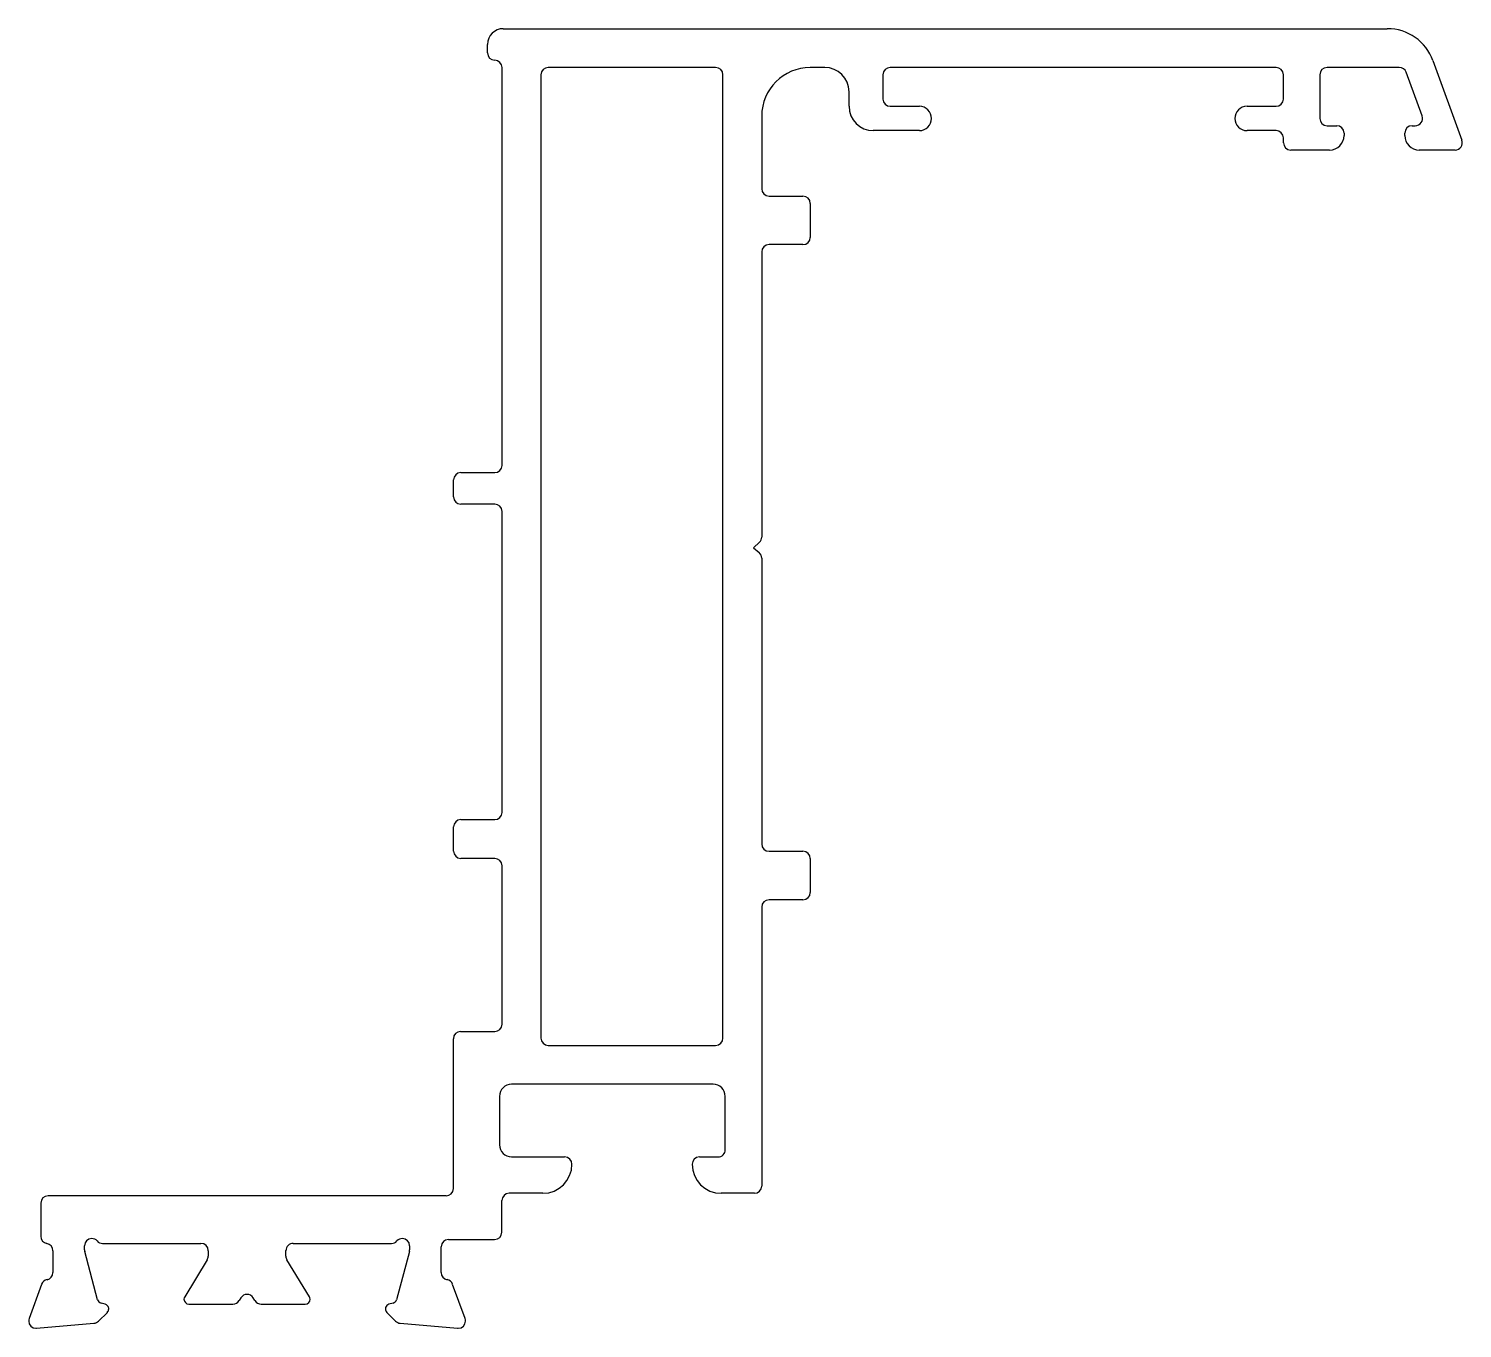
# Model space of a CAD drawing. Extents: x 674 to 733.1, y 416.5 to 470.1.
import ezdxf

# ---------------------------------------------------------------- set-up
doc = ezdxf.new("R2010")
doc.units = 0
doc.layers.get('0').update_dxf_attribs({"linetype": 'CONTINUOUS'})

msp = doc.modelspace()

# ---------------------------------------------------------------- linework, layer by layer
for p, q in [((693.544, 470.085), (729.975, 470.085)), ((692.894, 469.085), (692.894, 469.435)), ((693.197, 468.785), (693.194, 468.785)), ((731.854, 468.769), (733.049, 465.488)), ((693.497, 452.088), (693.497, 468.485)), ((695.097, 468.185), (695.097, 428.485)), ((702.297, 468.485), (695.397, 468.485)), ((702.597, 428.485), (702.597, 468.185)), ((706.794, 468.485), (706.197, 468.485)), ((709.194, 468.185), (709.194, 467.185)), ((725.395, 468.485), (709.494, 468.485)), ((725.695, 467.185), (725.695, 468.185)), ((727.195, 468.185), (727.195, 466.385)), ((730.471, 468.485), (727.495, 468.485)), ((731.408, 466.488), (730.753, 468.288)), ((707.794, 466.885), (707.794, 467.485)), ((709.494, 466.885), (710.694, 466.885)), ((724.195, 466.885), (725.395, 466.885)), ((704.197, 466.485), (704.197, 463.485)), ((710.694, 465.885), (708.794, 465.885)), ((725.395, 465.885), (724.195, 465.885)), ((725.695, 465.385), (725.695, 465.585)), ((727.495, 466.085), (727.895, 466.085)), ((728.195, 465.785), (728.195, 465.685)), ((730.695, 465.685), (730.695, 465.785)), ((730.995, 466.085), (731.126, 466.085)), ((727.595, 465.085), (725.995, 465.085)), ((732.767, 465.085), (731.295, 465.085)), ((704.497, 463.185), (705.897, 463.185)), ((706.197, 462.885), (706.197, 461.485)), ((704.197, 460.885), (704.197, 449.134)), ((705.897, 461.185), (704.497, 461.185)), ((691.497, 450.788), (691.497, 451.488)), ((691.797, 451.788), (693.197, 451.788)), ((693.197, 450.488), (691.797, 450.488)), ((693.497, 437.789), (693.497, 450.188)), ((704.103, 448.917), (703.86, 448.685)), ((703.86, 448.685), (704.088, 448.495)), ((704.197, 448.265), (704.197, 436.485)), ((691.497, 436.189), (691.497, 437.189)), ((691.797, 437.489), (693.197, 437.489)), ((704.497, 436.185), (705.897, 436.185)), ((693.197, 435.889), (691.797, 435.889)), ((693.497, 429.058), (693.497, 435.589)), ((706.197, 435.885), (706.197, 434.485)), ((704.197, 433.885), (704.197, 422.389)), ((705.897, 434.185), (704.497, 434.185)), ((691.49, 422.285), (691.49, 428.458)), ((691.79, 428.758), (693.197, 428.758)), ((695.397, 428.185), (702.297, 428.185)), ((702.193, 426.585), (693.89, 426.585)), ((693.39, 426.085), (693.39, 424.089)), ((702.693, 423.889), (702.693, 426.085)), ((693.89, 423.589), (696.076, 423.589)), ((701.629, 423.589), (702.395, 423.589)), ((691.19, 421.985), (674.789, 421.985)), ((695.176, 422.089), (693.789, 422.089)), ((703.897, 422.089), (702.529, 422.089)), ((674.489, 421.685), (674.489, 420.316)), ((693.489, 420.485), (693.489, 421.789)), ((691.289, 420.185), (693.189, 420.185)), ((674.989, 419.724), (674.989, 418.824)), ((676.289, 419.764), (676.289, 419.924)), ((676.83, 417.704), (676.299, 419.686)), ((677.036, 420.024), (681.089, 420.024)), ((681.389, 419.724), (681.389, 419.503)), ((684.589, 419.503), (684.589, 419.725)), ((684.889, 420.024), (688.942, 420.024)), ((689.679, 419.686), (689.148, 417.704)), ((689.689, 419.924), (689.689, 419.764)), ((690.989, 418.824), (690.989, 419.885)), ((681.345, 419.347), (680.418, 417.828)), ((685.56, 417.828), (684.633, 419.347)), ((674.521, 418.337), (674.007, 416.925)), ((691.972, 416.925), (691.458, 418.337)), ((682.733, 417.782), (682.664, 417.668)), ((683.315, 417.668), (683.245, 417.782)), ((676.867, 416.819), (677.231, 417.183)), ((677.141, 417.517), (676.972, 417.563)), ((680.589, 417.524), (682.407, 417.524)), ((683.571, 417.524), (685.389, 417.524)), ((688.748, 417.183), (689.111, 416.819)), ((689.006, 417.563), (688.837, 417.517)), ((674.315, 416.525), (676.681, 416.732)), ((689.297, 416.732), (691.663, 416.525))]:
    msp.add_line(p, q)
for centre, radius, start, end in [((693.544, 469.435), 0.65, 90, 180), ((729.975, 468.085), 2, 20, 90), ((693.194, 469.085), 0.3, 180, 270), ((693.197, 468.485), 0.3, 0, 90), ((695.397, 468.185), 0.3, 90, 180), ((702.297, 468.185), 0.3, 0, 90), ((706.197, 466.485), 2, 90, 180), ((706.794, 467.485), 1, 0, 90), ((709.494, 468.185), 0.3, 90, 180), ((725.395, 468.185), 0.3, 0, 90), ((727.495, 468.185), 0.3, 90, 180), ((730.471, 468.185), 0.3, 20, 90), ((708.794, 466.885), 1, 180, 270), ((709.494, 467.185), 0.3, 180, 270), ((710.694, 466.385), 0.5, 270, 90), ((724.195, 466.385), 0.5, 90, 270), ((725.395, 467.185), 0.3, 270, 0), ((727.495, 466.385), 0.3, 180, 270), ((731.126, 466.385), 0.3, 270, 20), ((725.395, 465.585), 0.3, 360, 90), ((727.595, 465.685), 0.6, 270, 0), ((727.895, 465.785), 0.3, 0, 90), ((730.995, 465.785), 0.3, 90, 180), ((731.295, 465.685), 0.6, 180, 270), ((725.995, 465.385), 0.3, 180, 270), ((732.767, 465.385), 0.3, 270, 20), ((704.497, 463.485), 0.3, 180, 270), ((705.897, 462.885), 0.3, 0, 90), ((705.897, 461.485), 0.3, 270, 0), ((704.497, 460.885), 0.3, 90, 180), ((693.197, 452.088), 0.3, 270, 0), ((691.797, 451.488), 0.3, 90, 180), ((691.797, 450.788), 0.3, 180, 270), ((693.197, 450.188), 0.3, 0, 90), ((703.897, 449.134), 0.3, 313.57404, 0), ((703.897, 448.265), 0.3, 0, 50.21819), ((693.197, 437.789), 0.3, 270, 0), ((691.797, 437.189), 0.3, 90, 180), ((691.797, 436.189), 0.3, 180, 270), ((704.497, 436.485), 0.3, 180, 270), ((705.897, 435.885), 0.3, 0, 90), ((693.197, 435.589), 0.3, 0, 90), ((705.897, 434.485), 0.3, 270, 0), ((704.497, 433.885), 0.3, 90, 180), ((693.197, 429.058), 0.3, 270, 360), ((691.79, 428.458), 0.3, 90, 180), ((695.397, 428.485), 0.3, 180, 270), ((702.297, 428.485), 0.3, 270, 0), ((693.89, 426.085), 0.5, 90, 180), ((702.193, 426.085), 0.5, 0, 90), ((693.89, 424.089), 0.5, 180, 270), ((696.076, 423.289), 0.3, 360, 90), ((701.629, 423.289), 0.3, 90, 180), ((702.395, 423.887), 0.298, 270, 0.39634), ((695.176, 423.289), 1.2, 270, 0), ((702.529, 423.289), 1.2, 180, 270), ((674.789, 421.685), 0.3, 90, 180), ((691.19, 422.285), 0.3, 270, 0), ((693.789, 421.789), 0.3, 90, 180), ((703.897, 422.389), 0.3, 270, 0), ((674.789, 420.316), 0.3, 180, 260.40593), ((676.589, 419.924), 0.3, 90, 180), ((676.589, 419.924), 0.3, 41.81031, 90), ((677.036, 420.324), 0.3, 221.81031, 270), ((688.942, 420.324), 0.3, 270, 318.18969), ((689.389, 419.924), 0.3, 90, 138.18969), ((689.389, 419.924), 0.3, 360, 90), ((691.289, 419.885), 0.3, 90, 180), ((693.189, 420.485), 0.3, 270, 0), ((674.689, 419.724), 0.3, 0, 80.40593), ((676.589, 419.764), 0.3, 180, 195), ((681.089, 419.724), 0.3, 360, 90), ((681.089, 419.503), 0.3, 328.60449, 0), ((684.889, 419.724), 0.3, 89.95068, 179.9508), ((684.889, 419.503), 0.3, 180, 211.39551), ((689.389, 419.764), 0.3, 345, 360), ((674.803, 418.235), 0.3, 100.90428, 160), ((674.689, 418.824), 0.3, 280.90428, 0), ((691.289, 418.824), 0.3, 180, 259.09572), ((691.176, 418.235), 0.3, 20, 79.09572), ((677.024, 417.756), 0.2, 195, 255), ((680.589, 417.724), 0.2, 148.60449, 180), ((680.589, 417.724), 0.2, 180, 270), ((682.989, 417.625), 0.3, 31.39551, 148.60449), ((685.389, 417.724), 0.2, 270, 360), ((685.389, 417.724), 0.2, 0, 31.39551), ((688.955, 417.756), 0.2, 285, 345), ((677.089, 417.324), 0.2, 15, 75), ((677.089, 417.324), 0.2, 315, 0), ((677.089, 417.324), 0.2, 0, 15), ((682.407, 417.824), 0.3, 270, 328.60449), ((683.571, 417.824), 0.3, 211.39551, 270), ((688.889, 417.324), 0.2, 165, 180), ((688.889, 417.324), 0.2, 180, 225), ((688.889, 417.324), 0.2, 105, 165), ((674.27, 416.827), 0.281, 159.71969, 180.66397), ((674.289, 416.824), 0.3, 180, 270), ((674.289, 416.824), 0.3, 270, 275), ((676.655, 417.031), 0.3, 275, 315), ((689.324, 417.031), 0.3, 225, 265), ((691.689, 416.824), 0.3, 265, 270), ((691.689, 416.824), 0.3, 270, 360), ((691.708, 416.827), 0.281, 359.33603, 20.28031)]:
    msp.add_arc(centre, radius, start, end)

doc.saveas('drawing.dxf')
